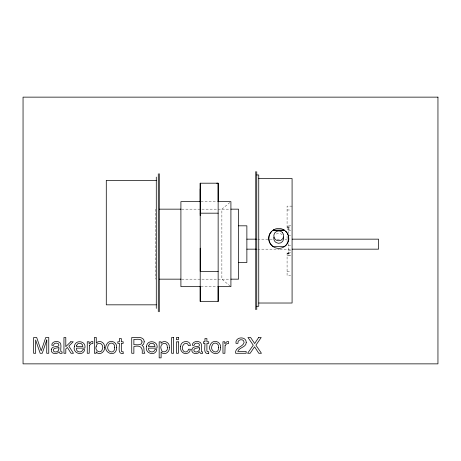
<?xml version="1.0" encoding="UTF-8"?>
<svg xmlns="http://www.w3.org/2000/svg" width="461" height="461" viewBox="0 0 461 461"><rect width="100%" height="100%" fill="white"/><g stroke="black" fill="none" stroke-linecap="round" stroke-linejoin="round"><path stroke-width="0.35" stroke-dasharray="2.31 1.73" d="M229.849 202.535L221.874 209.156L221.874 279.159L229.849 285.78M200.91 201.653L217.338 201.653M292.084 206.13L287.082 206.13L287.082 229.215L290.655 229.215M181.726 209.156L230.206 209.156M287.082 209.986L290.655 209.986M290.862 225.844L288.419 225.844L288.419 233.496M287.082 226.432L290.655 226.432M287.082 227.769L290.655 227.769M287.082 228.022L290.655 228.022M288.419 230.823L290.862 230.823M290.655 235.802L287.082 235.802L287.082 241.622M257.664 239.155L269.178 239.155M269.898 239.155L273.5 239.155M277.096 239.155L279.971 239.155M285.007 239.155L289.329 239.155M290.655 245.759L287.082 245.759L287.082 245.327M257.664 249.159L279.251 249.159M279.971 249.159L290.764 249.159M288.419 250.738L290.862 250.738M290.655 252.346L287.082 252.346L287.082 275.43L290.655 275.43M287.082 253.538L290.655 253.538M287.082 253.792L290.655 253.792M287.082 255.135L290.655 255.135M290.862 255.717L288.419 255.717L288.419 242.469M287.082 271.581L290.655 271.581M181.726 279.159L230.206 279.159M200.91 286.661L217.338 286.661M282.201 234.782L281.164 234.009A4.956 4.956 0 0 0 275.194 234.891M155.201 209.156L155.201 279.159"/><path stroke-width="0.69" d="M218.151 286.425L218.145 301.344L218.145 183.184L200.212 183.201L200.207 301.344L200.212 286.339M200.201 248.168L200.201 271.35L218.139 271.35M200.201 215.541L200.207 188.895M216.71 183.242L218.145 183.201L218.151 201.774M256.748 174.961L258.748 174.961L258.748 306.283L256.748 306.283M258.748 178.545L292.084 178.545L292.084 303.021L258.748 303.021M156.285 180.355L106.284 180.355L106.284 304.83L156.285 304.83M200.195 201.653L180.908 201.653L180.908 286.661L200.195 286.661M218.053 201.653L230.915 201.653L230.915 286.661L218.053 286.661M159.5 209.156L181.006 209.156M230.898 209.156L238.539 209.156L238.539 279.159L230.898 279.159M200.201 213.178L218.139 213.178M238.539 225.821L246.871 225.821L246.871 262.493L238.539 262.493M246.871 239.155L256.23 239.155M292.205 239.155L378.55 239.155L378.55 249.159L292.205 249.159M271.569 231.382A9.998 9.992 0 0 0 271.788 245.511L273.108 246.491L284.42 246.554L285.929 245.298A9.998 9.992 0 0 0 285.711 231.163M246.871 249.159L256.23 249.159M159.5 279.159L181.006 279.159M200.207 301.344L218.145 301.327M200.201 183.178L200.212 201.774M256.748 171.63L256.748 309.602M255.746 171.63L255.746 309.602M159.287 173.774L159.287 311.745M158.284 173.774L158.284 311.745M156.285 177.087L156.285 308.409M283.521 236.983A4.956 4.956 0 0 1 276.335 242.665L275.298 241.892A4.956 4.956 0 0 1 273.943 237.133M46.768 339.97L46.722 353.276L48.757 353.276L48.757 337.504L45.725 337.504L41.225 350.838L36.696 337.504L33.636 337.504L33.636 353.276L35.676 353.276L35.618 339.97L40.153 353.276L42.268 353.276L46.768 339.97M167.331 347.456C168.49 351.72 161.707 353.979 161.137 349.161C158.964 343.22 167.625 340.472 167.331 347.456M96.216 346.361C94.217 350.821 101.287 354.497 102.336 349.242C104.659 344.113 97.352 340.264 96.216 346.361M104.509 347.306C105.413 351.876 99.173 356.192 96.165 351.806L96.165 353.276L94.384 353.276L94.384 337.446L96.263 337.446L96.263 343.174C99.196 339.267 105.419 342.742 104.509 347.306M116.696 347.283C116.616 359.315 100.314 352.02 107.453 343.163A4.748 4.748 0 0 1 110.225 341.549C113.688 340.685 117.082 343.762 116.696 347.283M180.643 346.413C179.392 350.729 183.858 355.437 188.094 353.017A3.947 3.947 0 0 0 189.834 351.184L190.393 349.208L188.514 349.208C188.29 350.936 186.682 352.342 184.907 351.881A2.368 2.368 0 0 1 183.34 350.775C179.773 346.868 186.371 339.336 188.514 345.641L190.393 345.641C190.318 339.486 180.453 340.633 180.643 346.413M220.606 347.283C220.519 359.315 204.217 352.02 211.357 343.163A4.748 4.748 0 0 1 214.135 341.549C217.592 340.685 220.992 343.762 220.606 347.283M74.428 346.424C72.106 353.212 83.17 356.849 84.674 349.668L82.773 349.668C81.839 353.495 75.621 352.221 76.405 348.141L84.836 348.141C86.68 340.835 74.884 339.089 74.428 346.424M146.546 346.424C144.224 353.212 155.294 356.849 156.792 349.668L154.896 349.668C153.957 353.495 147.739 352.221 148.528 348.141L156.953 348.141C158.803 340.835 147.001 339.089 146.546 346.424M169.302 347.271C170.316 351.806 164.3 356.169 161.114 351.985L161.114 357.863L159.178 357.863L159.178 341.832L161.056 341.832L161.056 343.353C163.857 339.238 170.155 342.719 169.302 347.271M142.063 341.958C142.103 346.044 136.249 344.442 133.869 344.73L133.869 339.336C136.243 339.705 141.959 337.884 142.063 341.958M51.275 349.501C50.376 353.933 56.876 354.999 58.979 351.755L59.895 353.345L62.091 353.328L62.091 351.904L60.938 351.783C60.022 348.706 62.823 342.638 58.098 341.687C55.527 340.984 51.586 342.01 51.805 345.289L53.609 345.289C53.655 342.967 56.622 342.719 58.23 343.572L58.933 345.007L58.472 346.125C56.075 346.764 51.92 346.286 51.275 349.501M191.857 349.501C190.958 353.933 197.452 354.999 199.555 351.755L200.477 353.345L202.667 353.328L202.667 351.904L201.515 351.783C200.598 348.706 203.399 342.638 198.679 341.687C196.104 340.984 192.168 342.01 192.381 345.289L194.185 345.289C194.237 342.967 197.199 342.719 198.812 343.572L199.515 345.007L199.048 346.125C196.651 346.764 192.502 346.286 191.857 349.501M246.237 342.454C246.214 347.473 239.178 347.271 237.761 351.449L246.162 351.449L246.162 353.276L235.606 353.276C234.793 347.15 242.889 347.271 244.1 342.54C244.174 338.172 237.052 339.129 237.945 343.353L235.98 343.353C234.903 336.657 246.353 335.867 246.237 342.454M114.68 347.34C114.858 356.048 104.307 350.942 108.773 344.482A2.628 2.628 0 0 1 110.525 343.215C113.037 342.494 115.002 344.955 114.68 347.34M218.583 347.34C218.762 356.048 208.216 350.942 212.677 344.482A2.628 2.628 0 0 1 214.428 343.215C216.947 342.494 218.906 344.955 218.583 347.34M144.23 341.757L143.648 344.073L142.005 345.525C145.002 346.614 143.331 350.343 144.414 352.573L144.835 353.276L142.213 353.276C142.91 347.11 140.092 345.122 133.869 346.511L133.869 353.276L131.731 353.276L131.731 337.504C135.459 337.861 144.005 335.591 144.23 341.757M58.881 348.983C59.037 351.61 54.865 353.172 53.384 350.965C52.502 347.548 57.026 348.447 58.881 347.427L58.881 348.983M199.457 348.983C199.613 351.61 195.441 353.172 193.966 350.965C193.078 347.548 197.602 348.447 199.457 347.427L199.457 348.983M89.394 345.508L89.198 353.276L87.262 353.276L87.262 341.774L89.1 341.774L89.1 343.762L91.151 341.728L92.857 341.572L92.857 343.612L90.932 343.791L89.394 345.508M225.083 345.508L224.887 353.276L222.957 353.276L222.957 341.774L224.789 341.774L224.789 343.762L226.847 341.728L228.552 341.572L228.552 343.612L226.622 343.791L225.083 345.508M76.728 345.254L76.457 346.609L82.847 346.609C83.228 343.036 77.834 341.895 76.728 345.254M148.845 345.254L148.58 346.609L154.971 346.609C155.345 343.036 149.958 341.895 148.845 345.254M258.65 337.504L254.656 343.537L250.628 337.504L247.955 337.504L253.25 345.191L247.597 353.276L250.179 353.276L254.547 346.793L258.8 353.276L261.45 353.276L255.901 345.191L261.197 337.504L258.65 337.504M70.758 341.774L65.796 346.66L65.796 337.504L63.941 337.504L63.941 353.276L65.796 353.276L65.796 348.96L67.415 347.479L71.006 353.276L73.472 353.276L68.822 346.084L73.23 341.774L70.758 341.774M273.615 229.826L271.569 231.445A9.998 9.992 0 0 0 271.788 245.575L273.886 247.131A9.998 9.992 0 0 0 283.884 246.981L285.929 245.361A9.998 9.992 0 0 0 285.711 231.226L283.619 229.67A9.998 9.992 0 0 0 273.615 229.826M123.173 353.276C117.307 354.976 119.676 346.28 119.382 343.353L117.826 343.353L117.826 341.774L119.382 341.774L119.382 338.564L121.335 338.564L121.335 341.774L123.173 341.774L123.173 343.353L121.335 343.353L121.335 350.861L121.744 351.668L123.173 351.755L123.173 353.276M208.735 353.276C202.869 354.976 205.237 346.28 204.949 343.353L203.387 343.353L203.387 341.774L204.949 341.774L204.949 338.564L206.903 338.564L206.903 341.774L208.735 341.774L208.735 343.353L206.903 343.353L206.903 350.861L207.306 351.668L208.735 351.755L208.735 353.276M437.95 97.138L23.05 97.138L23.05 363.862L437.95 363.862L437.95 97.138M284.397 230.183L273.079 230.252L284.397 230.183M173.549 337.504L171.613 337.504L171.613 353.276L173.549 353.276L173.549 337.504M178.413 337.504L176.448 337.504L176.448 339.694L178.413 339.694L178.413 337.504M178.413 341.832L176.448 341.832L176.448 353.276L178.413 353.276L178.413 341.832M282.201 232.286L281.164 231.514A4.956 4.956 0 0 0 275.298 239.397L276.335 240.169A4.956 4.956 0 0 0 282.201 232.286"/></g></svg>
